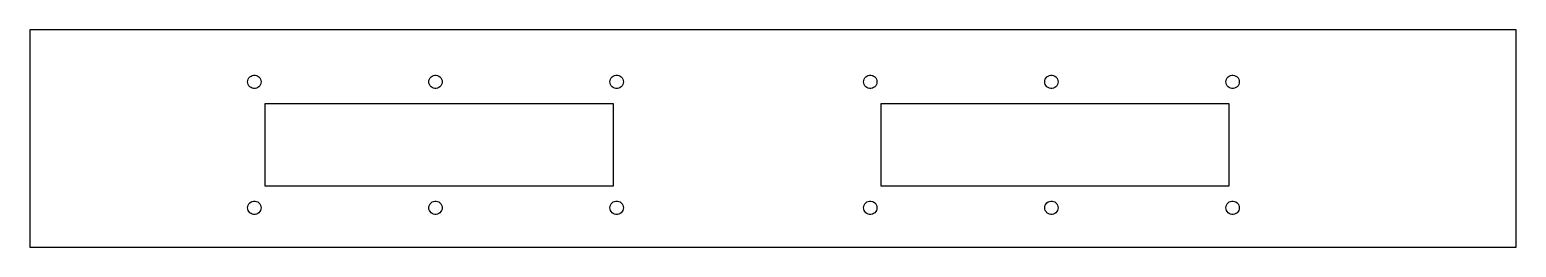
# Model space of a CAD drawing. Extents: x 0 to 410, y 0 to 60.
import ezdxf

# ---------------------------------------------------------------- set-up
doc = ezdxf.new("R2010")
doc.units = 0
doc.layers.add('Layer_1', color=7, linetype='CONTINUOUS')

msp = doc.modelspace()

# ---------------------------------------------------------------- linework, layer by layer
at = {"layer": 'Layer_1', "color": 7}
for points in [[(410.05118, 60.25119), (0.248819, 60.25119), (0.248819, 0.24882), (410.05118, 0.24882)], [(61.980469, 44.04566), (61.602635, 44.12536), (61.249678, 44.28138), (60.937113, 44.50691), (60.678529, 44.79174), (60.485252, 45.1238), (60.365964, 45.48834), (60.325564, 45.86981), (60.365964, 46.25124), (60.485252, 46.61578), (60.678529, 46.94784), (60.937113, 47.23268), (61.249678, 47.45782), (61.602635, 47.61384), (61.980469, 47.69354), (62.366797, 47.69354), (62.744631, 47.61384), (63.097589, 47.45782), (63.410153, 47.23268), (63.668737, 46.94784), (63.861636, 46.61578), (63.981303, 46.25124), (64.021693, 45.86981), (63.981303, 45.48834), (63.861636, 45.1238), (63.668737, 44.79174), (63.410153, 44.50691), (63.097589, 44.28138), (62.744631, 44.12536), (62.366797, 44.04566)], [(111.92022, 44.04566), (111.54166, 44.12536), (111.18909, 44.28138), (110.87652, 44.50691), (110.61793, 44.79174), (110.42504, 45.1238), (110.30499, 45.48834), (110.26499, 45.86981), (110.30499, 46.25124), (110.42504, 46.61578), (110.61793, 46.94784), (110.87652, 47.23268), (111.18909, 47.45782), (111.54166, 47.61384), (111.92022, 47.69354), (112.30575, 47.69354), (112.6843, 47.61384), (113.03688, 47.45782), (113.34944, 47.23268), (113.60803, 46.94784), (113.80093, 46.61578), (113.9206, 46.25124), (113.9606, 45.86981), (113.9206, 45.48834), (113.80093, 45.1238), (113.60803, 44.79174), (113.34944, 44.50691), (113.03688, 44.28138), (112.6843, 44.12536), (112.30575, 44.04566)], [(161.85958, 44.04566), (161.48103, 44.12536), (161.12846, 44.28138), (160.81589, 44.50691), (160.5573, 44.79174), (160.36441, 45.1238), (160.24474, 45.48834), (160.20474, 45.86981), (160.24474, 46.25124), (160.36441, 46.61578), (160.5573, 46.94784), (160.81589, 47.23268), (161.12846, 47.45782), (161.48103, 47.61384), (161.85958, 47.69354), (162.24512, 47.69354), (162.62363, 47.61384), (162.97622, 47.45782), (163.28878, 47.23268), (163.54736, 46.94784), (163.74026, 46.61578), (163.85993, 46.25124), (163.89993, 45.86981), (163.85993, 45.48834), (163.74026, 45.1238), (163.54736, 44.79174), (163.28878, 44.50691), (162.97622, 44.28138), (162.62363, 44.12536), (162.24512, 44.04566)], [(231.77467, 44.04566), (231.39612, 44.12536), (231.04354, 44.28138), (230.73097, 44.50691), (230.47239, 44.79174), (230.27949, 45.1238), (230.15982, 45.48834), (230.11982, 45.86981), (230.15982, 46.25124), (230.27949, 46.61578), (230.47239, 46.94784), (230.73097, 47.23268), (231.04354, 47.45782), (231.39612, 47.61384), (231.77467, 47.69354), (232.1602, 47.69354), (232.53876, 47.61384), (232.89133, 47.45782), (233.2039, 47.23268), (233.46248, 46.94784), (233.65538, 46.61578), (233.77505, 46.25124), (233.81505, 45.86981), (233.77505, 45.48834), (233.65538, 45.1238), (233.46248, 44.79174), (233.2039, 44.50691), (232.89133, 44.28138), (232.53876, 44.12536), (232.1602, 44.04566)], [(281.71404, 44.04566), (281.33549, 44.12536), (280.98291, 44.28138), (280.67034, 44.50691), (280.41175, 44.79174), (280.21886, 45.1238), (280.09882, 45.48834), (280.05882, 45.86981), (280.09882, 46.25124), (280.21886, 46.61578), (280.41175, 46.94784), (280.67034, 47.23268), (280.98291, 47.45782), (281.33549, 47.61384), (281.71404, 47.69354), (282.09957, 47.69354), (282.47809, 47.61384), (282.83067, 47.45782), (283.14323, 47.23268), (283.40181, 46.94784), (283.59472, 46.61578), (283.71476, 46.25124), (283.75476, 45.86981), (283.71476, 45.48834), (283.59472, 45.1238), (283.40181, 44.79174), (283.14323, 44.50691), (282.83067, 44.28138), (282.47809, 44.12536), (282.09957, 44.04566)], [(331.65337, 44.04566), (331.27486, 44.12536), (330.92227, 44.28138), (330.60971, 44.50691), (330.35113, 44.79174), (330.15822, 45.1238), (330.03856, 45.48834), (329.99856, 45.86981), (330.03856, 46.25124), (330.15822, 46.61578), (330.35113, 46.94784), (330.60971, 47.23268), (330.92227, 47.45782), (331.27486, 47.61384), (331.65337, 47.69354), (332.03891, 47.69354), (332.41745, 47.61384), (332.77003, 47.45782), (333.0826, 47.23268), (333.34118, 46.94784), (333.53408, 46.61578), (333.65374, 46.25124), (333.69374, 45.86981), (333.65374, 45.48834), (333.53408, 45.1238), (333.34118, 44.79174), (333.0826, 44.50691), (332.77003, 44.28138), (332.41745, 44.12536), (332.03891, 44.04566)], [(65.169994, 17.10898), (65.169994, 39.91981), (161.05356, 39.91981), (161.05356, 17.10898)], [(234.96382, 17.10898), (234.96382, 39.91981), (330.84738, 39.91981), (330.84738, 17.10898)], [(61.980469, 9.33357), (61.602635, 9.41327), (61.249678, 9.56928), (60.937113, 9.79443), (60.678529, 10.07927), (60.485252, 10.41132), (60.365964, 10.77587), (60.325564, 11.1573), (60.365964, 11.53873), (60.485252, 11.90365), (60.678529, 12.23571), (60.937113, 12.52054), (61.249678, 12.74569), (61.602635, 12.90171), (61.980469, 12.98141), (62.366797, 12.98141), (62.744631, 12.90171), (63.097589, 12.74569), (63.410153, 12.52054), (63.668737, 12.23571), (63.861636, 11.90365), (63.981303, 11.53873), (64.021693, 11.1573), (63.981303, 10.77587), (63.861636, 10.41132), (63.668737, 10.07927), (63.410153, 9.79443), (63.097589, 9.56928), (62.744631, 9.41327), (62.366797, 9.33357)], [(111.92022, 9.33357), (111.54166, 9.41327), (111.18909, 9.56928), (110.87652, 9.79443), (110.61793, 10.07927), (110.42504, 10.41132), (110.30499, 10.77587), (110.26499, 11.1573), (110.30499, 11.53873), (110.42504, 11.90365), (110.61793, 12.23571), (110.87652, 12.52054), (111.18909, 12.74569), (111.54166, 12.90171), (111.92022, 12.98141), (112.30575, 12.98141), (112.6843, 12.90171), (113.03688, 12.74569), (113.34944, 12.52054), (113.60803, 12.23571), (113.80093, 11.90365), (113.9206, 11.53873), (113.9606, 11.1573), (113.9206, 10.77587), (113.80093, 10.41132), (113.60803, 10.07927), (113.34944, 9.79443), (113.03688, 9.56928), (112.6843, 9.41327), (112.30575, 9.33357)], [(161.85958, 9.33357), (161.48103, 9.41327), (161.12846, 9.56928), (160.81589, 9.79443), (160.5573, 10.07927), (160.36441, 10.41132), (160.24474, 10.77587), (160.20474, 11.1573), (160.24474, 11.53873), (160.36441, 11.90365), (160.5573, 12.23571), (160.81589, 12.52054), (161.12846, 12.74569), (161.48103, 12.90171), (161.85958, 12.98141), (162.24512, 12.98141), (162.62363, 12.90171), (162.97622, 12.74569), (163.28878, 12.52054), (163.54736, 12.23571), (163.74026, 11.90365), (163.85993, 11.53873), (163.89993, 11.1573), (163.85993, 10.77587), (163.74026, 10.41132), (163.54736, 10.07927), (163.28878, 9.79443), (162.97622, 9.56928), (162.62363, 9.41327), (162.24512, 9.33357)], [(231.77467, 9.33357), (231.39612, 9.41327), (231.04354, 9.56928), (230.73097, 9.79443), (230.47239, 10.07927), (230.27949, 10.41132), (230.15982, 10.77587), (230.11982, 11.1573), (230.15982, 11.53873), (230.27949, 11.90365), (230.47239, 12.23571), (230.73097, 12.52054), (231.04354, 12.74569), (231.39612, 12.90171), (231.77467, 12.98141), (232.1602, 12.98141), (232.53876, 12.90171), (232.89133, 12.74569), (233.2039, 12.52054), (233.46248, 12.23571), (233.65538, 11.90365), (233.77505, 11.53873), (233.81505, 11.1573), (233.77505, 10.77587), (233.65538, 10.41132), (233.46248, 10.07927), (233.2039, 9.79443), (232.89133, 9.56928), (232.53876, 9.41327), (232.1602, 9.33357)], [(281.71404, 9.33357), (281.33549, 9.41327), (280.98291, 9.56928), (280.67034, 9.79443), (280.41175, 10.07927), (280.21886, 10.41132), (280.09882, 10.77587), (280.05882, 11.1573), (280.09882, 11.53873), (280.21886, 11.90365), (280.41175, 12.23571), (280.67034, 12.52054), (280.98291, 12.74569), (281.33549, 12.90171), (281.71404, 12.98141), (282.09957, 12.98141), (282.47809, 12.90171), (282.83067, 12.74569), (283.14323, 12.52054), (283.40181, 12.23571), (283.59472, 11.90365), (283.71476, 11.53873), (283.75476, 11.1573), (283.71476, 10.77587), (283.59472, 10.41132), (283.40181, 10.07927), (283.14323, 9.79443), (282.83067, 9.56928), (282.47809, 9.41327), (282.09957, 9.33357)], [(331.65337, 9.33357), (331.27486, 9.41327), (330.92227, 9.56928), (330.60971, 9.79443), (330.35113, 10.07927), (330.15822, 10.41132), (330.03856, 10.77587), (329.99856, 11.1573), (330.03856, 11.53873), (330.15822, 11.90365), (330.35113, 12.23571), (330.60971, 12.52054), (330.92227, 12.74569), (331.27486, 12.90171), (331.65337, 12.98141), (332.03891, 12.98141), (332.41745, 12.90171), (332.77003, 12.74569), (333.0826, 12.52054), (333.34118, 12.23571), (333.53408, 11.90365), (333.65374, 11.53873), (333.69374, 11.1573), (333.65374, 10.77587), (333.53408, 10.41132), (333.34118, 10.07927), (333.0826, 9.79443), (332.77003, 9.56928), (332.41745, 9.41327), (332.03891, 9.33357)]]:
    msp.add_lwpolyline(points, close=True, dxfattribs=at)

doc.saveas('drawing.dxf')
